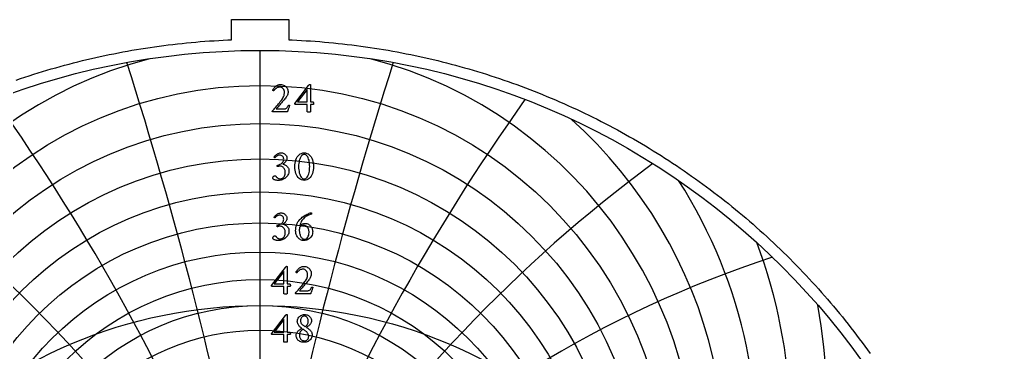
# Model space of a CAD drawing. Header units: millimetres. Extents: x -96 to 96, y -96 to 98.
# Drawn here: x -30.8 to 94.5, y 55.9 to 98.4 of the extents above; entities that cross this region are included whole.
import ezdxf

# ---------------------------------------------------------------- set-up
doc = ezdxf.new("R2010")
doc.units = ezdxf.units.MM
for name, color, linetype in [('CUT_OUTER', 1, 'Continuous'), ('ENGRAVE', 7, 'Continuous'), ('ENGRAVE_FINE', 8, 'Continuous'), ('TEXT', 5, 'Continuous')]:
    doc.layers.add(name, color=color, linetype=linetype)

msp = doc.modelspace()

# ---------------------------------------------------------------- linework, layer by layer
at = {"layer": 'CUT_OUTER'}
msp.add_lwpolyline([(-31.2054, 90.7074), (-30.6482, 90.8971), (-30.0899, 91.0835), (-29.5305, 91.2664), (-28.9699, 91.4459), (-28.4083, 91.6219), (-27.8456, 91.7945), (-27.2818, 91.9636), (-26.717, 92.1293), (-26.1512, 92.2915), (-25.5844, 92.4502), (-25.0167, 92.6055), (-24.448, 92.7572), (-23.8784, 92.9055), (-23.3079, 93.0502), (-22.7365, 93.1915), (-22.1642, 93.3293), (-21.5912, 93.4635), (-21.0173, 93.5942), (-20.4426, 93.7214), (-19.8672, 93.8451), (-19.291, 93.9652), (-18.714, 94.0818), (-18.1364, 94.1949), (-17.5581, 94.3044), (-16.9791, 94.4104), (-16.3995, 94.5128), (-15.8193, 94.6116), (-15.2385, 94.7069), (-14.6571, 94.7986), (-14.0751, 94.8868), (-13.4926, 94.9713), (-12.9097, 95.0523), (-12.3262, 95.1298), (-11.7422, 95.2036), (-11.1579, 95.2739), (-10.5731, 95.3405), (-9.9879, 95.4036), (-9.4023, 95.4631), (-8.8164, 95.519), (-8.2301, 95.5713), (-7.6435, 95.62), (-7.0567, 95.6651), (-6.4696, 95.7066), (-5.8822, 95.7445), (-5.2946, 95.7788), (-4.7068, 95.8095), (-4.1189, 95.8365), (-3.675, 95.8542), (-3.675, 98.445), (3.675, 98.445), (3.675, 95.8542), (4.1189, 95.8365), (4.7068, 95.8095), (5.2946, 95.7788), (5.8822, 95.7445), (6.4696, 95.7066), (7.0567, 95.6651), (7.6435, 95.62), (8.2301, 95.5713), (8.8164, 95.519), (9.4023, 95.4631), (9.9879, 95.4036), (10.5731, 95.3405), (11.1579, 95.2739), (11.7422, 95.2036), (12.3262, 95.1298), (12.9097, 95.0523), (13.4926, 94.9713), (14.0751, 94.8868), (14.6571, 94.7986), (15.2385, 94.7069), (15.8193, 94.6116), (16.3995, 94.5128), (16.9791, 94.4104), (17.5581, 94.3044), (18.1364, 94.1949), (18.714, 94.0818), (19.291, 93.9652), (19.8672, 93.8451), (20.4426, 93.7214), (21.0173, 93.5942), (21.5912, 93.4635), (22.1642, 93.3293), (22.7365, 93.1915), (23.3079, 93.0502), (23.8784, 92.9055), (24.448, 92.7572), (25.0167, 92.6055), (25.5844, 92.4502), (26.1512, 92.2915), (26.717, 92.1293), (27.2818, 91.9636), (27.8456, 91.7945), (28.4083, 91.6219), (28.9699, 91.4459), (29.5305, 91.2664), (30.0899, 91.0835), (30.6482, 90.8971), (31.2054, 90.7074), (31.7614, 90.5142), (32.3162, 90.3176), (32.8697, 90.1176), (33.4221, 89.9142), (33.9731, 89.7075), (34.5229, 89.4973), (35.0714, 89.2838), (35.6186, 89.0669), (36.1644, 88.8467), (36.7089, 88.6231), (37.252, 88.3962), (37.7937, 88.166), (38.334, 87.9324), (38.8728, 87.6956), (39.4101, 87.4554), (39.946, 87.2119), (40.4804, 86.9652), (41.0132, 86.7152), (41.5445, 86.4619), (42.0743, 86.2053), (42.6024, 85.9456), (43.129, 85.6825), (43.6539, 85.4163), (44.1772, 85.1468), (44.6988, 84.8742), (45.2187, 84.5983), (45.737, 84.3192), (46.2535, 84.037), (46.7682, 83.7516), (47.2813, 83.4631), (47.7925, 83.1714), (48.3019, 82.8766), (48.8095, 82.5787), (49.3153, 82.2776), (49.8192, 81.9735), (50.3213, 81.6662), (50.8214, 81.3559), (51.3196, 81.0426), (51.8159, 80.7262), (52.3103, 80.4067), (52.8027, 80.0842), (53.2931, 79.7587), (53.7815, 79.4302), (54.2678, 79.0987), (54.7521, 78.7643), (55.2344, 78.4268), (55.7146, 78.0864), (56.1927, 77.7431), (56.6686, 77.3969), (57.1425, 77.0477), (57.6141, 76.6956), (58.0836, 76.3407), (58.551, 75.9828), (59.0161, 75.6221), (59.479, 75.2586), (59.9396, 74.8922), (60.398, 74.523), (60.8542, 74.151), (61.308, 73.7762), (61.7595, 73.3987), (62.2087, 73.0183), (62.6556, 72.6353), (63.1001, 72.2494), (63.5422, 71.8609), (63.982, 71.4697), (64.4193, 71.0757), (64.8542, 70.6791), (65.2867, 70.2799), (65.7167, 69.8779), (66.1442, 69.4734), (66.5692, 69.0662), (66.9917, 68.6565), (67.4117, 68.2441), (67.8292, 67.8292), (68.2441, 67.4117), (68.6565, 66.9917), (69.0662, 66.5692), (69.4734, 66.1442), (69.8779, 65.7167), (70.2799, 65.2867), (70.6791, 64.8542), (71.0757, 64.4193), (71.4697, 63.982), (71.8609, 63.5422), (72.2494, 63.1001), (72.6353, 62.6556), (73.0183, 62.2087), (73.3987, 61.7595), (73.7762, 61.308), (74.151, 60.8542), (74.523, 60.398), (74.8922, 59.9396), (75.2586, 59.479), (75.6221, 59.0161), (75.9828, 58.551), (76.3407, 58.0836), (76.6956, 57.6141), (77.0477, 57.1425), (77.3969, 56.6686), (77.7431, 56.1927), (78.0864, 55.7146)], dxfattribs=at)
at = {"layer": 'ENGRAVE'}
msp.add_lwpolyline([(0, -94.5), (0, 94.5)], dxfattribs=at)
for centre, radius in [((0, 0), 94.5), ((0, 33.2958), 43.0933), ((0, 0), 61.8587), ((0, 28.5409), 30.1608)]:
    msp.add_circle(centre, radius, dxfattribs=at)
msp.add_arc((0, 41.3104), 59.6338, 131.894956, 48.105044, dxfattribs=at)
at = {"layer": 'ENGRAVE_FINE'}
for centre, radius in [((0, 37.577), 52.428), ((0, 35.9964), 49.1448), ((0, 34.5755), 46.0403), ((0, 32.1417), 40.2855), ((0, 31.0997), 37.6013), ((0, 30.1585), 35.0269), ((0, 29.3084), 32.5503)]:
    msp.add_circle(centre, radius, dxfattribs=at)
for centre, radius, start, end in [((0, 39.3395), 55.9145, 104.652903, 75.347097), ((-524.2894, -68.701), 532.3775, 4.461368, 17.676322), ((-524.2894, -68.701), 532.3775, 4.461368, 17.676322), ((524.2894, -68.701), 532.3775, 162.323678, 175.538632), ((524.2894, -68.701), 532.3775, 162.323678, 175.538632), ((-253.9943, -68.701), 270.2951, 8.977692, 35.48643), ((-253.9943, -68.701), 270.2951, 8.977692, 35.48643), ((253.9943, -68.701), 270.2951, 144.51357, 171.022308), ((253.9943, -68.701), 270.2951, 144.51357, 171.022308), ((-160.1218, -68.701), 184.8928, 13.606314, 53.548789), ((-160.1218, -68.701), 184.8928, 13.606314, 53.548789), ((160.1218, -68.701), 184.8928, 126.451211, 166.393686), ((160.1218, -68.701), 184.8928, 126.451211, 166.393686), ((0, 43.5217), 63.6208, 147.339419, 32.660581), ((0, 46.0121), 67.9174, 159.38698, 20.61302), ((-110.1733, -68.701), 143.821, 18.409528, 71.93986), ((-110.1733, -68.701), 143.821, 18.409528, 71.93986), ((110.1733, -68.701), 143.821, 108.06014, 161.590472), ((110.1733, -68.701), 143.821, 108.06014, 161.590472), ((0, 48.8296), 72.5749, 169.605342, 10.394658)]:
    msp.add_arc(centre, radius, start, end, dxfattribs=at)
at = {"layer": 'TEXT'}
for points in [[(3.7947, 87.4586), (3.7664, 87.3893), (3.7374, 87.3154), (3.7078, 87.237), (3.6774, 87.1541), (3.6473, 87.0704), (3.6187, 86.9899), (3.5914, 86.9125), (3.5656, 86.8383), (3.5425, 86.7716), (3.5237, 86.7167), (3.509, 86.6738), (3.4985, 86.6427), (1.6095, 86.6427), (1.601, 86.6492), (1.5921, 86.6574), (1.5828, 86.6673), (1.5732, 86.679), (1.5647, 86.6911), (1.5586, 86.7021), (1.5549, 86.712), (1.5537, 86.7209), (1.6689, 86.8509), (1.7856, 86.9836), (1.9037, 87.1191), (2.0231, 87.2575), (2.1419, 87.3968), (2.2578, 87.5355), (2.371, 87.6735), (2.4814, 87.8107), (2.5865, 87.9449), (2.684, 88.0734), (2.7737, 88.1964), (2.8558, 88.3137), (2.9322, 88.4328), (2.9935, 88.5443), (3.0397, 88.648), (3.071, 88.744), (3.0918, 88.8373), (3.1066, 88.9327), (3.1155, 89.0301), (3.1185, 89.1297), (3.1078, 89.2638), (3.0759, 89.3868), (3.0226, 89.4985), (2.948, 89.5991), (2.8571, 89.6823), (2.7545, 89.7416), (2.6405, 89.7773), (2.5149, 89.7891), (2.4094, 89.7832), (2.3109, 89.7654), (2.2194, 89.7357), (2.1349, 89.6941), (2.0577, 89.6456), (1.9882, 89.5949), (1.9264, 89.5422), (1.8722, 89.4873), (1.8261, 89.435), (1.7884, 89.3895), (1.759, 89.3511), (1.7381, 89.3197), (1.7211, 89.322), (1.7039, 89.3288), (1.6862, 89.3401), (1.6682, 89.356), (1.6523, 89.373), (1.641, 89.3875), (1.6342, 89.3995), (1.6319, 89.4091), (1.644, 89.4386), (1.6633, 89.4769), (1.6901, 89.5238), (1.7241, 89.5796), (1.7655, 89.6403), (1.8142, 89.7025), (1.8703, 89.7661), (1.9337, 89.8311), (2.0034, 89.8943), (2.0783, 89.9526), (2.1585, 90.0061), (2.2439, 90.0546), (2.3345, 90.0949), (2.4304, 90.1238), (2.5315, 90.1411), (2.6379, 90.1468), (2.7662, 90.1386), (2.8887, 90.114), (3.0052, 90.0729), (3.1157, 90.0155), (3.2177, 89.9451), (3.3085, 89.8653), (3.3882, 89.776), (3.4566, 89.6774), (3.5116, 89.5722), (3.5509, 89.4636), (3.5745, 89.3515), (3.5824, 89.2359), (3.5771, 89.1202), (3.5614, 89.0081), (3.5352, 88.8995), (3.4985, 88.7943), (3.4528, 88.6927), (3.3993, 88.5946), (3.3382, 88.4999), (3.2694, 88.4087), (3.1718, 88.2894), (3.0689, 88.1663), (2.9608, 88.0393), (2.8474, 87.9085), (2.7331, 87.7779), (2.6218, 87.6515), (2.5137, 87.5292), (2.4087, 87.4111), (2.3106, 87.3009), (2.2229, 87.2023), (2.1457, 87.1151), (2.079, 87.0395), (3.1632, 87.0395), (3.2406, 87.046), (3.3106, 87.0653), (3.3733, 87.0977), (3.4287, 87.1429), (3.4795, 87.2014), (3.5286, 87.2735), (3.5759, 87.3593), (3.6215, 87.4586), (3.6295, 87.4733), (3.6424, 87.4838), (3.6603, 87.4901), (3.683, 87.4922), (3.6927, 87.4915), (3.7053, 87.4894), (3.7207, 87.4859), (3.7388, 87.481), (3.757, 87.4754), (3.7724, 87.4698), (3.785, 87.4642), (3.7947, 87.4586)], [(6.3711, 90.158), (6.3919, 90.1559), (6.4096, 90.1496), (6.424, 90.1391), (6.4354, 90.1245), (6.444, 90.1077), (6.4501, 90.0909), (6.4537, 90.0742), (6.455, 90.0574), (6.455, 87.9057), (6.7791, 87.9057), (6.7927, 87.9016), (6.8057, 87.889), (6.8179, 87.868), (6.8294, 87.8387), (6.8392, 87.8037), (6.8462, 87.766), (6.8504, 87.7255), (6.8518, 87.6822), (6.8507, 87.6536), (6.8476, 87.6291), (6.8423, 87.6088), (6.835, 87.5928), (6.455, 87.5928), (6.455, 86.6371), (6.4527, 86.6362), (6.4459, 86.6336), (6.4345, 86.6292), (6.4186, 86.6231), (6.3926, 86.617), (6.3509, 86.6127), (6.2934, 86.61), (6.2202, 86.6092), (6.1347, 86.612), (6.0735, 86.6203), (6.0369, 86.6343), (6.0246, 86.6539), (6.0246, 87.5928), (4.4877, 87.5928), (4.4746, 87.602), (4.4633, 87.613), (4.4537, 87.6258), (4.4458, 87.6403), (4.4397, 87.6551), (4.4353, 87.6689), (4.4327, 87.6817), (4.4318, 87.6934), (6.2091, 90.0183), (6.2244, 90.0363), (6.2426, 90.0567), (6.2635, 90.0796), (6.2873, 90.1049), (6.3114, 90.1281), (6.3334, 90.1447), (6.3533, 90.1547), (6.3711, 90.158)], [(6.0246, 89.5041), (4.8007, 87.9057), (6.0246, 87.9057)], [(2.7217, 81.3948), (2.7933, 81.3897), (2.8684, 81.3745), (2.947, 81.3492), (3.0291, 81.3137), (3.1099, 81.2685), (3.1849, 81.2138), (3.2539, 81.1497), (3.3169, 81.0762), (3.3695, 80.9938), (3.407, 80.9029), (3.4295, 80.8037), (3.4371, 80.6962), (3.4316, 80.6113), (3.4154, 80.5299), (3.3883, 80.452), (3.3504, 80.3776), (3.305, 80.3074), (3.2554, 80.2421), (3.2016, 80.1817), (3.1436, 80.1261), (3.0851, 80.0758), (3.0298, 80.0311), (2.9776, 79.992), (2.9285, 79.9585), (3.0081, 79.942), (3.0906, 79.9151), (3.1758, 79.8778), (3.2638, 79.8299), (3.3499, 79.7718), (3.4294, 79.7035), (3.5022, 79.6251), (3.5684, 79.5365), (3.6234, 79.4378), (3.6627, 79.329), (3.6863, 79.2101), (3.6941, 79.081), (3.6866, 78.9446), (3.6641, 78.8149), (3.6265, 78.6917), (3.574, 78.5752), (3.509, 78.4663), (3.4343, 78.3657), (3.3497, 78.2735), (3.2554, 78.1896), (3.1533, 78.1147), (3.0451, 78.0492), (2.9311, 77.9931), (2.8111, 77.9465), (2.6875, 77.9098), (2.5624, 77.8836), (2.436, 77.8679), (2.3081, 77.8627), (2.2517, 77.8646), (2.1887, 77.8704), (2.119, 77.88), (2.0427, 77.8934), (1.965, 77.9111), (1.8911, 77.9332), (1.821, 77.96), (1.7549, 77.9912), (1.7423, 78.0024), (1.7269, 78.0192), (1.7087, 78.0415), (1.6878, 78.0695), (1.6682, 78.1006), (1.6543, 78.1323), (1.6459, 78.1648), (1.6431, 78.198), (1.6474, 78.2539), (1.6605, 78.3042), (1.6824, 78.3489), (1.7129, 78.388), (1.7491, 78.4198), (1.7877, 78.4425), (1.8287, 78.4561), (1.8722, 78.4607), (1.9251, 78.4553), (1.9721, 78.439), (2.0132, 78.412), (2.0483, 78.3741), (2.0806, 78.332), (2.1132, 78.2923), (2.1462, 78.2551), (2.1796, 78.2204), (2.2206, 78.1842), (2.2655, 78.154), (2.3142, 78.1297), (2.3668, 78.1114), (2.4211, 78.0979), (2.4751, 78.0883), (2.5287, 78.0826), (2.582, 78.0806), (2.6548, 78.0857), (2.728, 78.1009), (2.8015, 78.1262), (2.8754, 78.1617), (2.9465, 78.2088), (3.0116, 78.2693), (3.0708, 78.343), (3.1241, 78.4299), (3.1681, 78.5314), (3.1995, 78.6486), (3.2184, 78.7815), (3.2247, 78.9301), (3.2184, 79.0386), (3.1995, 79.1404), (3.1681, 79.2356), (3.1241, 79.3241), (3.0701, 79.405), (3.0088, 79.4771), (2.9402, 79.5405), (2.8642, 79.5952), (2.7834, 79.6392), (2.7, 79.6706), (2.6143, 79.6895), (2.5261, 79.6958), (2.4812, 79.694), (2.436, 79.6888), (2.3904, 79.6801), (2.3445, 79.6678), (2.301, 79.6549), (2.2627, 79.6441), (2.2297, 79.6354), (2.202, 79.6287), (2.1873, 79.6521), (2.1768, 79.6776), (2.1705, 79.7052), (2.1684, 79.7349), (2.1691, 79.7531), (2.1712, 79.7684), (2.1747, 79.781), (2.1796, 79.7908), (2.2872, 79.8191), (2.392, 79.8537), (2.494, 79.8945), (2.5932, 79.9417), (2.6862, 79.9957), (2.7699, 80.057), (2.8441, 80.1256), (2.9089, 80.2016), (2.9615, 80.2859), (2.999, 80.3797), (3.0216, 80.4829), (3.0291, 80.5956), (3.0196, 80.7), (2.9914, 80.7954), (2.9442, 80.8816), (2.8782, 80.9588), (2.7975, 81.0224), (2.7063, 81.0678), (2.6047, 81.0951), (2.4926, 81.1041), (2.4087, 81.0991), (2.3305, 81.0839), (2.2578, 81.0586), (2.1908, 81.0231), (2.1298, 80.9822), (2.0755, 80.9407), (2.0278, 80.8984), (1.9868, 80.8554), (1.952, 80.8161), (1.9232, 80.7849), (1.9003, 80.7617), (1.8834, 80.7465), (1.8722, 80.7489), (1.861, 80.7562), (1.8499, 80.7685), (1.8387, 80.7856), (1.8289, 80.8051), (1.8219, 80.8247), (1.8177, 80.8443), (1.8163, 80.8638), (1.8612, 80.9276), (1.912, 80.9903), (1.9688, 81.0519), (2.0315, 81.1125), (2.0998, 81.1702), (2.1733, 81.2229), (2.2521, 81.2708), (2.3361, 81.3137), (2.4252, 81.3492), (2.5191, 81.3745), (2.618, 81.3897), (2.7217, 81.3948)], [(5.6446, 81.3892), (5.8299, 81.3741), (6.0002, 81.3291), (6.1554, 81.254), (6.2957, 81.1488), (6.4204, 81.0187), (6.529, 80.8687), (6.6216, 80.6988), (6.6981, 80.5089), (6.758, 80.3044), (6.8008, 80.0905), (6.8264, 79.8671), (6.835, 79.6343), (6.8263, 79.4015), (6.8001, 79.1781), (6.7564, 78.9642), (6.6953, 78.7597), (6.6176, 78.5697), (6.5241, 78.3992), (6.415, 78.2483), (6.2901, 78.117), (6.1502, 78.0106), (5.996, 77.9346), (5.8275, 77.8891), (5.6446, 77.8739), (5.4665, 77.8891), (5.3009, 77.9346), (5.1479, 78.0106), (5.0075, 78.117), (4.8812, 78.2483), (4.7707, 78.3992), (4.6758, 78.5697), (4.5967, 78.7597), (4.5344, 78.9642), (4.4898, 79.1781), (4.4631, 79.4015), (4.4542, 79.6343), (4.4629, 79.8671), (4.4891, 80.0905), (4.5328, 80.3044), (4.5939, 80.5089), (4.6718, 80.6988), (4.7658, 80.8687), (4.8758, 81.0187), (5.0019, 81.1488), (5.1427, 81.254), (5.2967, 81.3291), (5.464, 81.3741), (5.6446, 81.3892)], [(5.6725, 81.188), (5.562, 81.1749), (5.4595, 81.1356), (5.365, 81.0701), (5.2785, 80.9784), (5.2008, 80.8647), (5.1325, 80.7332), (5.0737, 80.5839), (5.0243, 80.4167), (4.9851, 80.2358), (4.9572, 80.0451), (4.9404, 79.8446), (4.9348, 79.6343), (4.9404, 79.4263), (4.9572, 79.227), (4.9851, 79.0365), (5.0243, 78.8547), (5.073, 78.6861), (5.1297, 78.5354), (5.1945, 78.4025), (5.2674, 78.2874), (5.3472, 78.1945), (5.4329, 78.1282), (5.5246, 78.0883), (5.6222, 78.0751), (5.74, 78.0887), (5.8472, 78.1295), (5.9439, 78.1977), (6.0302, 78.293), (6.1062, 78.4111), (6.172, 78.5473), (6.2277, 78.7017), (6.2733, 78.8742), (6.3088, 79.0597), (6.3341, 79.2529), (6.3493, 79.4537), (6.3544, 79.6623), (6.3489, 79.872), (6.3327, 80.0709), (6.3056, 80.259), (6.2677, 80.4363), (6.2202, 80.5994), (6.1643, 80.7451), (6.1001, 80.8733), (6.0274, 80.984), (5.9476, 81.0732), (5.8619, 81.137), (5.7702, 81.1752), (5.6725, 81.188)], [(2.7217, 73.7067), (2.7933, 73.7016), (2.8684, 73.6864), (2.947, 73.6611), (3.0291, 73.6256), (3.1099, 73.5804), (3.1849, 73.5257), (3.2539, 73.4616), (3.3169, 73.3881), (3.3695, 73.3057), (3.407, 73.2149), (3.4295, 73.1157), (3.4371, 73.0081), (3.4316, 72.9232), (3.4154, 72.8418), (3.3883, 72.7639), (3.3504, 72.6895), (3.305, 72.6193), (3.2554, 72.554), (3.2016, 72.4936), (3.1436, 72.438), (3.0851, 72.3877), (3.0298, 72.343), (2.9776, 72.3039), (2.9285, 72.2704), (3.0081, 72.254), (3.0906, 72.2271), (3.1758, 72.1897), (3.2638, 72.1418), (3.3499, 72.0837), (3.4294, 72.0154), (3.5022, 71.937), (3.5684, 71.8484), (3.6234, 71.7497), (3.6627, 71.6409), (3.6863, 71.522), (3.6941, 71.3929), (3.6866, 71.2565), (3.6641, 71.1268), (3.6265, 71.0037), (3.574, 70.8872), (3.509, 70.7782), (3.4343, 70.6776), (3.3497, 70.5854), (3.2554, 70.5015), (3.1533, 70.4266), (3.0451, 70.3611), (2.9311, 70.3051), (2.8111, 70.2584), (2.6875, 70.2218), (2.5624, 70.1956), (2.436, 70.1798), (2.3081, 70.1746), (2.2517, 70.1765), (2.1887, 70.1823), (2.119, 70.1919), (2.0427, 70.2053), (1.965, 70.223), (1.8911, 70.2452), (1.821, 70.2719), (1.7549, 70.3031), (1.7423, 70.3143), (1.7269, 70.3311), (1.7087, 70.3534), (1.6878, 70.3814), (1.6682, 70.4125), (1.6543, 70.4443), (1.6459, 70.4767), (1.6431, 70.5099), (1.6474, 70.5658), (1.6605, 70.6161), (1.6824, 70.6608), (1.7129, 70.6999), (1.7491, 70.7317), (1.7877, 70.7544), (1.8287, 70.7681), (1.8722, 70.7726), (1.9251, 70.7672), (1.9721, 70.7509), (2.0132, 70.7239), (2.0483, 70.686), (2.0806, 70.6439), (2.1132, 70.6042), (2.1462, 70.567), (2.1796, 70.5323), (2.2206, 70.4961), (2.2655, 70.4659), (2.3142, 70.4416), (2.3668, 70.4233), (2.4211, 70.4099), (2.4751, 70.4002), (2.5287, 70.3945), (2.582, 70.3926), (2.6548, 70.3976), (2.728, 70.4128), (2.8015, 70.4381), (2.8754, 70.4736), (2.9465, 70.5208), (3.0116, 70.5812), (3.0708, 70.6549), (3.1241, 70.7419), (3.1681, 70.8433), (3.1995, 70.9605), (3.2184, 71.0934), (3.2247, 71.242), (3.2184, 71.3505), (3.1995, 71.4523), (3.1681, 71.5475), (3.1241, 71.636), (3.0701, 71.7169), (3.0088, 71.789), (2.9402, 71.8524), (2.8642, 71.9071), (2.7834, 71.9511), (2.7, 71.9825), (2.6143, 72.0014), (2.5261, 72.0077), (2.4812, 72.006), (2.436, 72.0007), (2.3904, 71.992), (2.3445, 71.9798), (2.301, 71.9668), (2.2627, 71.956), (2.2297, 71.9473), (2.202, 71.9406), (2.1873, 71.964), (2.1768, 71.9895), (2.1705, 72.0171), (2.1684, 72.0468), (2.1691, 72.065), (2.1712, 72.0804), (2.1747, 72.0929), (2.1796, 72.1027), (2.2872, 72.131), (2.392, 72.1656), (2.494, 72.2064), (2.5932, 72.2536), (2.6862, 72.3076), (2.7699, 72.3689), (2.8441, 72.4375), (2.9089, 72.5135), (2.9615, 72.5978), (2.999, 72.6916), (3.0216, 72.7948), (3.0291, 72.9075), (3.0196, 73.0119), (2.9914, 73.1073), (2.9442, 73.1936), (2.8782, 73.2707), (2.7975, 73.3343), (2.7063, 73.3797), (2.6047, 73.407), (2.4926, 73.4161), (2.4087, 73.411), (2.3305, 73.3958), (2.2578, 73.3705), (2.1908, 73.335), (2.1298, 73.2941), (2.0755, 73.2526), (2.0278, 73.2103), (1.9868, 73.1674), (1.952, 73.1281), (1.9232, 73.0968), (1.9003, 73.0736), (1.8834, 73.0584), (1.8722, 73.0608), (1.861, 73.0682), (1.8499, 73.0804), (1.8387, 73.0975), (1.8289, 73.1171), (1.8219, 73.1366), (1.8177, 73.1562), (1.8163, 73.1757), (1.8612, 73.2395), (1.912, 73.3022), (1.9688, 73.3638), (2.0315, 73.4244), (2.0998, 73.4821), (2.1733, 73.5348), (2.2521, 73.5827), (2.3361, 73.6256), (2.4252, 73.6611), (2.5191, 73.6864), (2.618, 73.7016), (2.7217, 73.7067)], [(5.734, 72.3598), (5.8708, 72.3532), (5.996, 72.3332), (6.1097, 72.3001), (6.2119, 72.2536), (6.3034, 72.1968), (6.3851, 72.1327), (6.4571, 72.0613), (6.5192, 71.9825), (6.5725, 71.8991), (6.6177, 71.8135), (6.6549, 71.7258), (6.6841, 71.636), (6.7061, 71.5475), (6.7218, 71.4635), (6.7313, 71.384), (6.7344, 71.3091), (6.7251, 71.1608), (6.6974, 71.0178), (6.6511, 70.88), (6.5863, 70.7474), (6.506, 70.6238), (6.413, 70.5127), (6.3076, 70.4142), (6.1895, 70.3283), (6.0611, 70.2586), (5.9247, 70.2088), (5.7803, 70.179), (5.6278, 70.169), (5.5078, 70.1758), (5.3938, 70.1963), (5.2857, 70.2303), (5.1835, 70.278), (5.088, 70.3368), (4.9998, 70.4044), (4.9189, 70.4808), (4.8454, 70.5658), (4.7796, 70.6579), (4.7218, 70.7551), (4.672, 70.8576), (4.6302, 70.9654), (4.5972, 71.0756), (4.5737, 71.1855), (4.5595, 71.295), (4.5548, 71.4041), (4.5632, 71.6109), (4.5883, 71.8121), (4.6302, 72.0077), (4.6889, 72.1977), (4.7637, 72.379), (4.8538, 72.5484), (4.9593, 72.7059), (5.0801, 72.8516), (5.1816, 72.9557), (5.2904, 73.0556), (5.4066, 73.1513), (5.53, 73.2428), (5.6579, 73.3291), (5.7871, 73.4091), (5.9177, 73.4828), (6.0498, 73.5502), (6.1802, 73.6099), (6.3062, 73.6606), (6.4275, 73.7021), (6.5444, 73.7346), (6.5622, 73.7306), (6.5765, 73.7185), (6.5873, 73.6985), (6.5947, 73.6703), (6.5996, 73.6405), (6.6031, 73.6152), (6.6052, 73.5944), (6.6059, 73.5781), (6.5163, 73.5474), (6.4207, 73.5111), (6.3193, 73.4691), (6.2119, 73.4216), (6.1013, 73.3672), (5.9904, 73.3043), (5.8791, 73.233), (5.7675, 73.1534), (5.6586, 73.0641), (5.5552, 72.9641), (5.4574, 72.8532), (5.3652, 72.7314), (5.281, 72.5975), (5.2073, 72.4499), (5.1441, 72.2887), (5.0913, 72.1139), (5.1661, 72.1692), (5.245, 72.218), (5.3281, 72.2601), (5.4155, 72.2955), (5.5024, 72.3236), (5.5845, 72.3437), (5.6617, 72.3558), (5.734, 72.3598)], [(5.0466, 71.8736), (5.0414, 71.8285), (5.0368, 71.7828), (5.033, 71.7363), (5.0298, 71.6891), (5.0274, 71.6416), (5.0256, 71.5941), (5.0246, 71.5466), (5.0243, 71.4991), (5.0267, 71.4059), (5.034, 71.3105), (5.0463, 71.2131), (5.0634, 71.1135), (5.0856, 71.0147), (5.113, 70.9193), (5.1456, 70.8274), (5.1835, 70.7391), (5.2267, 70.6565), (5.275, 70.5819), (5.3287, 70.5153), (5.3875, 70.4568), (5.4514, 70.4092), (5.5202, 70.3751), (5.5939, 70.3547), (5.6725, 70.3479), (5.7979, 70.3632), (5.9115, 70.4093), (6.0131, 70.4862), (6.1029, 70.5938), (6.1762, 70.7244), (6.2286, 70.8704), (6.2601, 71.0318), (6.2705, 71.2085), (6.2662, 71.3238), (6.2531, 71.4349), (6.2312, 71.5417), (6.2007, 71.6444), (6.1607, 71.7401), (6.1106, 71.8261), (6.0503, 71.9022), (5.9799, 71.9686), (5.8985, 72.0224), (5.8053, 72.0608), (5.7001, 72.0838), (5.5831, 72.0915), (5.5229, 72.0893), (5.4595, 72.0824), (5.3929, 72.0711), (5.3232, 72.0552), (5.2525, 72.0302), (5.1828, 71.9916), (5.1142, 71.9394), (5.0466, 71.8736)], [(3.3979, 66.8755), (3.4187, 66.8734), (3.4364, 66.8671), (3.4509, 66.8566), (3.4622, 66.842), (3.4708, 66.8252), (3.4769, 66.8084), (3.4805, 66.7917), (3.4818, 66.7749), (3.4818, 64.6232), (3.8059, 64.6232), (3.8195, 64.6191), (3.8325, 64.6065), (3.8447, 64.5855), (3.8562, 64.5562), (3.866, 64.5213), (3.873, 64.4835), (3.8772, 64.443), (3.8786, 64.3997), (3.8775, 64.3711), (3.8744, 64.3466), (3.8691, 64.3263), (3.8618, 64.3103), (3.4818, 64.3103), (3.4818, 63.3546), (3.4795, 63.3537), (3.4727, 63.3511), (3.4613, 63.3468), (3.4454, 63.3406), (3.4194, 63.3345), (3.3777, 63.3302), (3.3202, 63.3275), (3.247, 63.3267), (3.1615, 63.3295), (3.1003, 63.3378), (3.0637, 63.3518), (3.0514, 63.3714), (3.0514, 64.3103), (1.5145, 64.3103), (1.5014, 64.3195), (1.4901, 64.3305), (1.4805, 64.3433), (1.4726, 64.3578), (1.4665, 64.3726), (1.4621, 64.3864), (1.4595, 64.3992), (1.4587, 64.4109), (3.2359, 66.7358), (3.2512, 66.7538), (3.2694, 66.7742), (3.2904, 66.7971), (3.3141, 66.8224), (3.3382, 66.8456), (3.3602, 66.8622), (3.3801, 66.8722), (3.3979, 66.8755)], [(6.7679, 64.1762), (6.7396, 64.1068), (6.7106, 64.0329), (6.681, 63.9545), (6.6506, 63.8716), (6.6205, 63.7879), (6.5919, 63.7074), (6.5646, 63.63), (6.5388, 63.5558), (6.5157, 63.4891), (6.4969, 63.4342), (6.4822, 63.3913), (6.4717, 63.3602), (4.5827, 63.3602), (4.5742, 63.3667), (4.5653, 63.3749), (4.556, 63.3848), (4.5464, 63.3965), (4.5379, 63.4086), (4.5317, 63.4196), (4.5281, 63.4295), (4.5269, 63.4384), (4.6421, 63.5684), (4.7588, 63.7011), (4.8768, 63.8366), (4.9963, 63.975), (5.1151, 64.1143), (5.231, 64.253), (5.3442, 64.391), (5.4546, 64.5282), (5.5597, 64.6624), (5.6572, 64.7909), (5.7469, 64.9139), (5.829, 65.0312), (5.9053, 65.1503), (5.9666, 65.2618), (6.0129, 65.3655), (6.0442, 65.4616), (6.065, 65.5548), (6.0798, 65.6502), (6.0887, 65.7476), (6.0917, 65.8472), (6.081, 65.9813), (6.0491, 66.1043), (5.9958, 66.216), (5.9212, 66.3166), (5.8302, 66.3998), (5.7277, 66.4591), (5.6137, 66.4948), (5.4881, 66.5066), (5.3826, 66.5007), (5.2841, 66.4829), (5.1926, 66.4532), (5.1081, 66.4116), (5.0309, 66.3631), (4.9614, 66.3124), (4.8996, 66.2597), (4.8454, 66.2049), (4.7993, 66.1525), (4.7616, 66.107), (4.7322, 66.0686), (4.7113, 66.0372), (4.6943, 66.0395), (4.6771, 66.0463), (4.6594, 66.0576), (4.6414, 66.0735), (4.6255, 66.0905), (4.6142, 66.105), (4.6074, 66.117), (4.6051, 66.1266), (4.6171, 66.1561), (4.6365, 66.1944), (4.6633, 66.2414), (4.6973, 66.2971), (4.7387, 66.3578), (4.7874, 66.42), (4.8435, 66.4836), (4.9069, 66.5486), (4.9766, 66.6118), (5.0515, 66.6701), (5.1317, 66.7236), (5.2171, 66.7721), (5.3077, 66.8124), (5.4036, 66.8413), (5.5047, 66.8586), (5.6111, 66.8643), (5.7394, 66.8561), (5.8619, 66.8315), (5.9783, 66.7904), (6.0889, 66.733), (6.1909, 66.6626), (6.2817, 66.5828), (6.3613, 66.4935), (6.4298, 66.3949), (6.4848, 66.2897), (6.5241, 66.1811), (6.5477, 66.069), (6.5556, 65.9534), (6.5503, 65.8377), (6.5346, 65.7256), (6.5084, 65.617), (6.4717, 65.5119), (6.426, 65.4102), (6.3725, 65.3121), (6.3114, 65.2174), (6.2426, 65.1262), (6.145, 65.0069), (6.0421, 64.8838), (5.934, 64.7569), (5.8206, 64.626), (5.7062, 64.4954), (5.595, 64.369), (5.4869, 64.2467), (5.3819, 64.1286), (5.2838, 64.0184), (5.1961, 63.9198), (5.1189, 63.8326), (5.0522, 63.757), (6.1364, 63.757), (6.2138, 63.7635), (6.2838, 63.7828), (6.3465, 63.8152), (6.4019, 63.8604), (6.4527, 63.9189), (6.5018, 63.991), (6.5491, 64.0768), (6.5947, 64.1762), (6.6027, 64.1908), (6.6156, 64.2013), (6.6334, 64.2076), (6.6562, 64.2097), (6.6659, 64.209), (6.6785, 64.2069), (6.6939, 64.2034), (6.712, 64.1985), (6.7302, 64.1929), (6.7456, 64.1873), (6.7581, 64.1817), (6.7679, 64.1762)], [(3.0514, 66.2216), (1.8275, 64.6232), (3.0514, 64.6232)], [(3.3979, 60.7146), (3.4187, 60.7125), (3.4364, 60.7062), (3.4509, 60.6958), (3.4622, 60.6811), (3.4708, 60.6643), (3.4769, 60.6476), (3.4805, 60.6308), (3.4818, 60.614), (3.4818, 58.4624), (3.8059, 58.4624), (3.8195, 58.4582), (3.8325, 58.4456), (3.8447, 58.4246), (3.8562, 58.3953), (3.866, 58.3604), (3.873, 58.3227), (3.8772, 58.2821), (3.8786, 58.2388), (3.8775, 58.2102), (3.8744, 58.1857), (3.8691, 58.1655), (3.8618, 58.1494), (3.4818, 58.1494), (3.4818, 57.1937), (3.4795, 57.1929), (3.4727, 57.1902), (3.4613, 57.1859), (3.4454, 57.1798), (3.4194, 57.1736), (3.3777, 57.1693), (3.3202, 57.1667), (3.247, 57.1658), (3.1615, 57.1686), (3.1003, 57.177), (3.0637, 57.1909), (3.0514, 57.2105), (3.0514, 58.1494), (1.5145, 58.1494), (1.5014, 58.1587), (1.4901, 58.1697), (1.4805, 58.1824), (1.4726, 58.1969), (1.4665, 58.2118), (1.4621, 58.2255), (1.4595, 58.2383), (1.4587, 58.25), (3.2359, 60.5749), (3.2512, 60.5929), (3.2694, 60.6133), (3.2904, 60.6362), (3.3141, 60.6615), (3.3382, 60.6848), (3.3602, 60.7013), (3.3801, 60.7113), (3.3979, 60.7146)], [(5.6725, 60.709), (5.7929, 60.7031), (5.908, 60.6853), (6.0178, 60.6556), (6.1224, 60.614), (6.2194, 60.5613), (6.3062, 60.4981), (6.3828, 60.4244), (6.4494, 60.3402), (6.5032, 60.2459), (6.5416, 60.1418), (6.5646, 60.0279), (6.5723, 59.9043), (6.566, 59.8016), (6.5472, 59.7059), (6.5157, 59.6171), (6.4717, 59.5354), (6.4188, 59.46), (6.3607, 59.3901), (6.2973, 59.3258), (6.2286, 59.2671), (6.1582, 59.2134), (6.0896, 59.1638), (6.0227, 59.1183), (5.9576, 59.0771), (5.9429, 59.0708), (5.938, 59.0632), (5.9429, 59.0541), (5.9576, 59.0436), (6.0412, 58.9954), (6.1245, 58.9402), (6.2075, 58.878), (6.2901, 58.8089), (6.369, 58.7341), (6.441, 58.6552), (6.506, 58.572), (6.5639, 58.4847), (6.6116, 58.3943), (6.6457, 58.3017), (6.6661, 58.207), (6.6729, 58.1103), (6.6638, 57.9769), (6.6366, 57.8504), (6.5912, 57.7309), (6.5276, 57.6185), (6.4492, 57.5153), (6.3593, 57.4236), (6.2578, 57.3434), (6.1448, 57.2748), (6.0238, 57.2198), (5.8982, 57.1805), (5.7681, 57.1569), (5.6334, 57.149), (5.4893, 57.156), (5.3533, 57.177), (5.2253, 57.2119), (5.1053, 57.2608), (4.9958, 57.3223), (4.8992, 57.3949), (4.8155, 57.4788), (4.7448, 57.5738), (4.6886, 57.6782), (4.6484, 57.7903), (4.6243, 57.9101), (4.6163, 58.0376), (4.6212, 58.125), (4.6358, 58.2081), (4.6603, 58.287), (4.6945, 58.3618), (4.7361, 58.4323), (4.7825, 58.4987), (4.8339, 58.5609), (4.8901, 58.6189), (4.949, 58.6726), (5.0082, 58.7222), (5.0677, 58.7677), (5.1276, 58.8089), (5.1851, 58.8462), (5.2373, 58.8801), (5.2843, 58.9105), (5.326, 58.9374), (5.3344, 58.9454), (5.3372, 58.9528), (5.3344, 58.9594), (5.326, 58.9654), (5.2689, 59.0026), (5.2094, 59.0471), (5.1474, 59.099), (5.0829, 59.1582), (5.0197, 59.2237), (4.9614, 59.2944), (4.9079, 59.3704), (4.8594, 59.4516), (4.819, 59.5375), (4.7902, 59.6276), (4.7729, 59.7219), (4.7672, 59.8204), (4.775, 59.9357), (4.7986, 60.0468), (4.8379, 60.1537), (4.8929, 60.2563), (4.9609, 60.3522), (5.0389, 60.4387), (5.1271, 60.5157), (5.2254, 60.5833), (5.3309, 60.6383), (5.4406, 60.6776), (5.5545, 60.7012), (5.6725, 60.709)], [(5.6446, 60.519), (5.5505, 60.5078), (5.4637, 60.4743), (5.3842, 60.4184), (5.3121, 60.3402), (5.2522, 60.2466), (5.2094, 60.1446), (5.1837, 60.0342), (5.1751, 59.9154), (5.1813, 59.8161), (5.1996, 59.7247), (5.2302, 59.6414), (5.2729, 59.5661), (5.3241, 59.4982), (5.3798, 59.4369), (5.4401, 59.3822), (5.5049, 59.3342), (5.5698, 59.2912), (5.6306, 59.2518), (5.6872, 59.2158), (5.7396, 59.1833), (5.7459, 59.1809), (5.7536, 59.1791), (5.7627, 59.1781), (5.7731, 59.1777), (5.7756, 59.1777), (5.7773, 59.1777), (5.7784, 59.1777), (5.7787, 59.1777), (5.7868, 59.1781), (5.7941, 59.1791), (5.8007, 59.1809), (5.8067, 59.1833), (5.8863, 59.2427), (5.9576, 59.3091), (6.0204, 59.3824), (6.0749, 59.4628), (6.1189, 59.5501), (6.1504, 59.6444), (6.1692, 59.7457), (6.1755, 59.854), (6.1715, 59.9343), (6.1595, 60.0132), (6.1394, 60.0908), (6.1113, 60.1669), (6.0758, 60.2392), (6.0337, 60.3052), (5.985, 60.365), (5.9296, 60.4184), (5.8678, 60.4624), (5.7997, 60.4939), (5.7253, 60.5127), (5.6446, 60.519)], [(3.0514, 60.0607), (1.8275, 58.4624), (3.0514, 58.4624)], [(5.6446, 57.3446), (5.7719, 57.3551), (5.8856, 57.3865), (5.9857, 57.4389), (6.0721, 57.5123), (6.1418, 57.6028), (6.1916, 57.7065), (6.2215, 57.8235), (6.2314, 57.9538), (6.2255, 58.0364), (6.2077, 58.1166), (6.178, 58.1943), (6.1364, 58.2696), (6.0868, 58.3415), (6.033, 58.4093), (5.975, 58.4729), (5.9129, 58.5322), (5.8496, 58.5869), (5.7885, 58.6363), (5.7295, 58.6805), (5.6725, 58.7195), (5.6219, 58.7523), (5.5817, 58.7781), (5.552, 58.797), (5.5328, 58.8089), (5.5223, 58.8138), (5.5133, 58.8173), (5.5056, 58.8194), (5.4993, 58.82), (5.4916, 58.8197), (5.4853, 58.8187), (5.4804, 58.8169), (5.4769, 58.8145), (5.3727, 58.7422), (5.2834, 58.665), (5.2092, 58.5829), (5.15, 58.4959), (5.1048, 58.4012), (5.0725, 58.2961), (5.0531, 58.1805), (5.0466, 58.0544), (5.0522, 57.9466), (5.069, 57.8469), (5.0969, 57.7552), (5.136, 57.6716), (5.1837, 57.5966), (5.2373, 57.5312), (5.2969, 57.4751), (5.3624, 57.4285), (5.4314, 57.3918), (5.5014, 57.3656), (5.5725, 57.3499), (5.6446, 57.3446)]]:
    msp.add_lwpolyline(points, close=True, dxfattribs=at)

doc.saveas('drawing.dxf')
